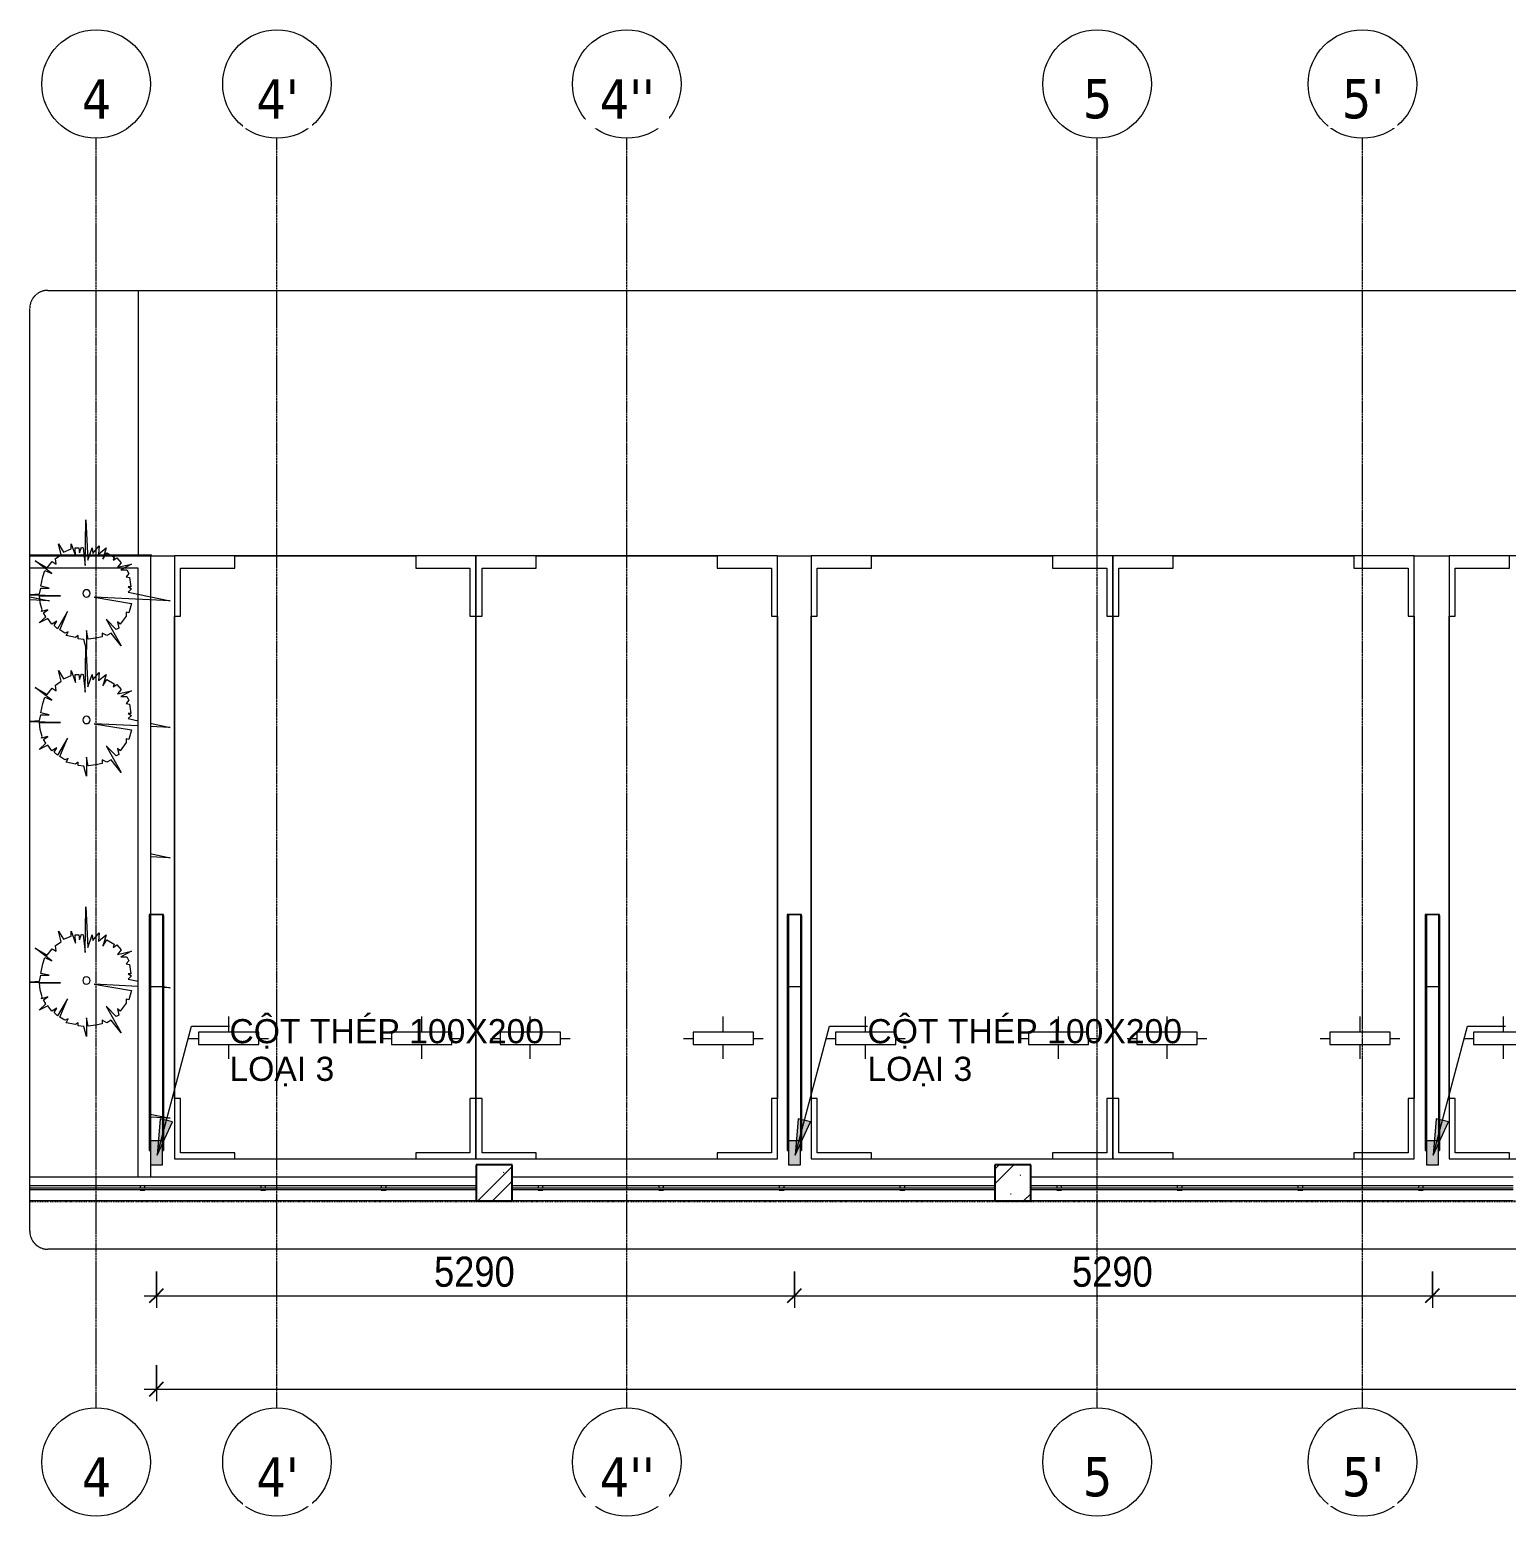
# Model space of a CAD drawing. Header units: millimetres. Extents: x 60855 to 206000, y 5274 to 78634.
# Drawn here: x 101692 to 113935, y 5274 to 17601 of the extents above; entities that cross this region are included whole.
import ezdxf

# ---------------------------------------------------------------- set-up
doc = ezdxf.new("R2010")
doc.units = ezdxf.units.MM
for name, pattern in [('Dash - Tight', [4.5, 3, -1.5]), ('Double dash', [41.999998, 12, -6, 6, -6, 6, -6]), ('Grid Line', [22.225, 12.7, -3.175, 3.175, -3.175]), ('Hidden', [7.14375, 4.7625, -2.38125])]:
    doc.linetypes.add(name, pattern=pattern)
for name, color, linetype, lineweight in [('A-ANNO-DIMS', 211, 'Continuous', 9), ('A-ANNO-DIMS-100', 211, 'Continuous', 9), ('A-DETL-GENF-1', 7, 'Continuous', 9), ('A-DETL-GENF-2', 92, 'Dash - Tight', 9), ('A-DETL-GENF-3', 92, 'Hidden', 18), ('A-DETL-THIN', 151, 'Continuous', 9), ('A-FLOR', 192, 'Continuous', 9), ('A-FLOR-HRAL', 11, 'Continuous', 9), ('A-FLOR-HRAL-1', 11, 'Continuous', 18), ('A-WALL', 113, 'Continuous', 9), ('C-PRKG', 70, 'Continuous', 9), ('C-PROP-LINE', 91, 'Double dash', 25), ('G-ANNO-TEXT-1', 7, 'Continuous', 9), ('G-IMPT', 8, 'Continuous', 9), ('L-PLNT-1', 253, 'Continuous', 9), ('S-COLS', 52, 'Continuous', 9), ('S-COLS-1', 52, 'Continuous', 25), ('S-GRID-1', 1, 'Grid Line', 9), ('S-GRID-IDEN', 1, 'Continuous', 9)]:
    doc.layers.add(name, color=color, linetype=linetype, lineweight=lineweight)
doc.styles.add('Arial_1', font='arial.ttf', dxfattribs={"height": 200})
doc.styles.add('Tahoma_B_1', font='tahomabd.ttf', dxfattribs={"height": 325})
doc.styles.add('UTM Avo_1', font='', dxfattribs={"width": 0.9, "height": 250})
doc.styles.get('UTM Avo_1').set_extended_font_data('UTM Avo')
doc.dimstyles.new('1_Dim_chi_tiet_2_5_1', dxfattribs={"dimscale": 304.8, "dimtxt": 249.825237, "dimasz": 0.393701, "dimexe": 0.328084, "dimexo": 0.0625, "dimgap": 0.032808, "dimtad": 1, "dimdec": 0, "dimrnd": 5, "dimzin": 0, "dimdsep": 46, "dimtxsty": 'UTM Avo_1', "dimblk1": 'OBLIQUE', "dimblk2": 'OBLIQUE', "dimsah": 1, "dimcen": 0.09, "dimdle": 0.328084, "dimazin": 0, "dimtfac": 1, "dimtdec": 4, "dimtix": 1, "dimtmove": 0, "dimatfit": 3, "dimfxl": 0.656168, "dimfxlon": 1, "dimtvp": 1, "dimtolj": 1, "dimtzin": 0, "dimarcsym": 2})
pattern_1 = [(50, (57789.3, 0), (728.7365, -63.756), [76.2, -838.2]), (355, (57789.3, 0), (-140.972, 764.228), [60.96, -670.56]), (100.451, (57850, -5.3), (587.77, 700.467), [64.76, -712.36]), (46.184, (57789.3, 203.2), (1084.316, -168.171), [114.3, -1257.3]), (96.636, (57879.6, 189.2), (949.61, 989.71), [97.14, -1068.54]), (351.184, (57789.3, 203.2), (949.62, 989.7), [91.44, -1005.84]), (21, (57890.9, 152.4), (606.458, -409.0606), [76.2, -838.2]), (326, (57890.9, 152.4), (247.208, 736.753), [60.96, -670.56]), (71.451, (57941.4, 118.3), (853.668, 327.685), [64.76, -712.36]), (37.5, (57789.3, 0), (12.3547, 338.2201), [6.706, -655.726, 6.706, -674.014, -673.1]), (37.5, (57789.3, 0), (12.3547, 338.2201), [-1343.152, 6.706, -666.394]), (7.5, (57789.3, 0), (267.2789, 400.7221), [6.706, -381.406, 6.706, -640.486, -256.54]), (7.5, (57789.3, 0), (267.2789, 400.7221), [-1035.304, 6.706, -249.834]), (327.5, (57562.72, 0), (542.3633, -22.9153), [6.706, -247.294, 6.706, -785.774, -1051.56]), (327.5, (57562.72, 0), (542.3633, -22.9153), [-1046.48, 6.706, -1044.854]), (317.5, (57461.1, 0), (592.517, 101.707), [6.706, -323.494, 6.706, -519.582, -746.76]), (317.5, (57461.1, 0), (592.517, 101.707), [-856.488, 6.706, -740.054]), (45, (57789.3, 0), (-251.4472, 251.4472), []), (45, (57789.3, 381), (-251.4472, 251.4472), [])]

# ---------------------------------------------------------------- blocks, each defined once
blk = doc.blocks.new('NBS_CLDPhysicalSecuritySystems_MtlMeshPnlFncngSym_CLDModsecSecurusS3_InfillPanel - NBS_CLDPhysicalSecuritySystems_MtlMeshPnlFncngSym_CLDModsecSecurusS2_InfillPanel-2369396-TKCS_NHÀ XE 2 - MẶT BẰNG COTE _1_000')
at = {"layer": 'A-FLOR-HRAL'}
for p, q in [((1218, 27), (299, 27)), ((2218, 27), (1250, 27)), ((3218, 27), (2250, 27)), ((4000, 27), (3250, 27))]:
    blk.add_line(p, q, dxfattribs=at)
at = {"layer": 'A-FLOR-HRAL-1'}
for p, q in [((4000, 6), (299, 6)), ((1214, 23), (1214, 6)), ((1250, 27), (1218, 27)), ((1254, 6), (1254, 23)), ((2214, 23), (2214, 6)), ((2250, 27), (2218, 27)), ((2254, 6), (2254, 23)), ((3214, 23), (3214, 6)), ((3250, 27), (3218, 27)), ((3254, 6), (3254, 23)), ((299, -6), (4000, -6)), ((1214, -6), (1214, -11)), ((1214, -11), (1254, -11)), ((1254, -11), (1254, -6)), ((2214, -6), (2214, -11)), ((2214, -11), (2254, -11)), ((2254, -11), (2254, -6)), ((3214, -6), (3214, -11)), ((3214, -11), (3254, -11)), ((3254, -11), (3254, -6))]:
    blk.add_line(p, q, dxfattribs=at)
for centre, start, end in [((1218, 23), 90, 180), ((1250, 23), 360, 90), ((2218, 23), 90, 180), ((2250, 23), 360, 90), ((3218, 23), 90, 180), ((3250, 23), 360, 90)]:
    blk.add_arc(centre, 4, start, end, dxfattribs=at)
blk = doc.blocks.new('NBS_CLDPhysicalSecuritySystems_MtlMeshPnlFncngSym_CLDModsecSecurusS3_InfillPanel - NBS_CLDPhysicalSecuritySystems_MtlMeshPnlFncngSym_CLDModsecSecurusS2_InfillPanel-V39-TKCS_NHÀ XE 2 - MẶT BẰNG COTE _1_000')
at = {"layer": 'A-FLOR-HRAL'}
for p, q in [((218, 27), (0, 27)), ((1218, 27), (250, 27)), ((2218, 27), (1250, 27)), ((3218, 27), (2250, 27)), ((4000, 27), (3250, 27))]:
    blk.add_line(p, q, dxfattribs=at)
at = {"layer": 'A-FLOR-HRAL-1'}
for p, q in [((4000, 6), (0, 6)), ((214, 23), (214, 6)), ((250, 27), (218, 27)), ((254, 6), (254, 23)), ((1214, 23), (1214, 6)), ((1250, 27), (1218, 27)), ((1254, 6), (1254, 23)), ((2214, 23), (2214, 6)), ((2250, 27), (2218, 27)), ((2254, 6), (2254, 23)), ((3214, 23), (3214, 6)), ((3250, 27), (3218, 27)), ((3254, 6), (3254, 23)), ((0, -6), (4000, -6)), ((214, -6), (214, -11)), ((214, -11), (254, -11)), ((254, -11), (254, -6)), ((1214, -6), (1214, -11)), ((1214, -11), (1254, -11)), ((1254, -11), (1254, -6)), ((2214, -6), (2214, -11)), ((2214, -11), (2254, -11)), ((2254, -11), (2254, -6)), ((3214, -6), (3214, -11)), ((3214, -11), (3254, -11)), ((3254, -11), (3254, -6))]:
    blk.add_line(p, q, dxfattribs=at)
for centre, start, end in [((218, 23), 90, 180), ((250, 23), 360, 90), ((1218, 23), 90, 180), ((1250, 23), 360, 90), ((2218, 23), 90, 180), ((2250, 23), 360, 90), ((3218, 23), 90, 180), ((3250, 23), 360, 90)]:
    blk.add_arc(centre, 4, start, end, dxfattribs=at)
blk = doc.blocks.new('CAY MAI VAN PHUC - CAY DUC SOC_dwg-2256080-TKCS_NHÀ XE 2 - MẶT BẰNG COTE _1_000')
at = {"layer": 'G-IMPT', "flags": 128}
blk.add_lwpolyline([(-671, -35), (-878, -79), (-671, -68)], dxfattribs=at)
blk = doc.blocks.new('CAY MAI VAN PHUC - CAY BONG TRANG-2256527-TKCS_NHÀ XE 2 - MẶT BẰNG COTE _1_000')
at = {"extrusion": (0, 0, -1), "xscale": 0.7894736842105263, "yscale": 0.7894736842105263, "zscale": -0.7894736842105263, "rotation": 180}
blk.add_blockref('CAY MAI VAN PHUC - CAY DUC SOC_dwg-2256080-TKCS_NHÀ XE 2 - MẶT BẰNG COTE _1_000', (0, 0), dxfattribs=at)
blk = doc.blocks.new('CAY MAI VAN PHUC - CAY DUC SOC_dwg-V42-TKCS_NHÀ XE 2 - MẶT BẰNG COTE _1_000')
at = {"layer": 'G-IMPT', "flags": 128}
for points in [[(33, 479), (13, 293), (6, 772), (-14, 347), (-60, 479), (-67, 420), (-133, 499), (-127, 413), (-207, 479), (-173, 360), (-213, 426), (-293, 380), (-280, 347), (-320, 373), (-366, 320), (-326, 274), (-473, 307), (-360, 247), (-426, 247), (-446, 207), (-419, 174), (-453, 167), (-466, 68), (-439, 68), (-473, 48), (-439, 14), (-878, -79), (-80, -39), (-473, -105), (-446, -205), (-419, -198), (-419, -238), (-353, -324), (-326, -298), (-340, -364), (-313, -378), (-207, -271), (-366, -550), (-260, -418), (-213, -444), (-167, -418), (-167, -457), (-100, -471), (-20, -481), (0, -391), (0, -590), (26, -484), (86, -477), (86, -444), (113, -464), (212, -444), (192, -404), (226, -418), (279, -384), (199, -192), (305, -371), (339, -338), (312, -291), (365, -324), (405, -265), (498, -311), (425, -245), (452, -205), (405, -172), (472, -192), (465, -172), (485, -99), (492, -25), (272, -25), (595, -20)], [(595, -13), (492, -6), (478, 54), (392, 54), (478, 74), (458, 174), (438, 240), (365, 207), (538, 340), (412, 267), (359, 333), (319, 307), (325, 367), (266, 406), (292, 519), (239, 433), (159, 466), (159, 519), (113, 393), (119, 479), (79, 479), (73, 426), (53, 486), (33, 479)]]:
    blk.add_lwpolyline(points, dxfattribs=at)
at = {"layer": 'G-IMPT'}
blk.add_circle((0, 0), 38.6, dxfattribs=at)
blk = doc.blocks.new('CAY MAI VAN PHUC - CAY BONG TRANG-V43-TKCS_NHÀ XE 2 - MẶT BẰNG COTE _1_000')
at = {"extrusion": (0, 0, -1), "xscale": 0.7894736842105263, "yscale": 0.7894736842105263, "zscale": -0.7894736842105263, "rotation": 180}
blk.add_blockref('CAY MAI VAN PHUC - CAY DUC SOC_dwg-V42-TKCS_NHÀ XE 2 - MẶT BẰNG COTE _1_000', (0, 0), dxfattribs=at)
blk = doc.blocks.new('CAY MAI VAN PHUC - CAY DUC SOC_dwg-V44-TKCS_NHÀ XE 2 - MẶT BẰNG COTE _1_000')
at = {"layer": 'G-IMPT', "flags": 128}
for points in [[(33, 479), (13, 293), (6, 772), (-14, 347), (-60, 479), (-67, 420), (-133, 499), (-127, 413), (-207, 479), (-173, 360), (-213, 426), (-293, 380), (-280, 347), (-320, 373), (-366, 320), (-326, 274), (-473, 307), (-360, 247), (-426, 247), (-446, 207), (-419, 174), (-453, 167), (-466, 68), (-439, 68), (-473, 48), (-439, 14), (-545, -8)], [(595, -13), (492, -6), (478, 54), (392, 54), (478, 74), (458, 174), (438, 240), (365, 207), (538, 340), (412, 267), (359, 333), (319, 307), (325, 367), (266, 406), (292, 519), (239, 433), (159, 466), (159, 519), (113, 393), (119, 479), (79, 479), (73, 426), (53, 486), (33, 479)], [(-671, -35), (-878, -79), (-671, -68)], [(-545, -62), (-80, -39), (-473, -105), (-446, -205), (-419, -198), (-419, -238), (-353, -324), (-326, -298), (-340, -364), (-313, -378), (-207, -271), (-366, -550), (-260, -418), (-213, -444), (-167, -418), (-167, -457), (-100, -471), (-20, -481), (0, -391), (0, -590), (26, -484), (86, -477), (86, -444), (113, -464), (212, -444), (192, -404), (226, -418), (279, -384), (199, -192), (305, -371), (339, -338), (312, -291), (365, -324), (405, -265), (498, -311), (425, -245), (452, -205), (405, -172), (472, -192), (465, -172), (485, -99), (492, -25), (272, -25), (595, -20)]]:
    blk.add_lwpolyline(points, dxfattribs=at)
at = {"layer": 'G-IMPT'}
blk.add_circle((0, 0), 38.6, dxfattribs=at)
blk = doc.blocks.new('CAY MAI VAN PHUC - CAY BONG TRANG-V45-TKCS_NHÀ XE 2 - MẶT BẰNG COTE _1_000')
at = {"extrusion": (0, 0, -1), "xscale": 0.7894736842105263, "yscale": 0.7894736842105263, "zscale": -0.7894736842105263, "rotation": 180}
blk.add_blockref('CAY MAI VAN PHUC - CAY DUC SOC_dwg-V44-TKCS_NHÀ XE 2 - MẶT BẰNG COTE _1_000', (0, 0), dxfattribs=at)
blk = doc.blocks.new('CAY MAI VAN PHUC - CAY DUC SOC_dwg-V46-TKCS_NHÀ XE 2 - MẶT BẰNG COTE _1_000')
at = {"layer": 'G-IMPT', "flags": 128}
for points in [[(33, 479), (13, 293), (6, 772), (-14, 347), (-60, 479), (-67, 420), (-133, 499), (-127, 413), (-207, 479), (-173, 360), (-213, 426), (-293, 380), (-280, 347), (-320, 373), (-366, 320), (-326, 274), (-473, 307), (-360, 247), (-426, 247), (-446, 207), (-419, 174), (-453, 167), (-466, 68), (-439, 68), (-473, 48), (-439, 14), (-545, -8)], [(595, -13), (492, -6), (478, 54), (392, 54), (478, 74), (458, 174), (438, 240), (365, 207), (538, 340), (412, 267), (359, 333), (319, 307), (325, 367), (266, 406), (292, 519), (239, 433), (159, 466), (159, 519), (113, 393), (119, 479), (79, 479), (73, 426), (53, 486), (33, 479)], [(-811, -64), (-878, -79), (-811, -75)], [(-545, -62), (-80, -39), (-473, -105), (-446, -205), (-419, -198), (-419, -238), (-353, -324), (-326, -298), (-340, -364), (-313, -378), (-207, -271), (-366, -550), (-260, -418), (-213, -444), (-167, -418), (-167, -457), (-100, -471), (-20, -481), (0, -391), (0, -590), (26, -484), (86, -477), (86, -444), (113, -464), (212, -444), (192, -404), (226, -418), (279, -384), (199, -192), (305, -371), (339, -338), (312, -291), (365, -324), (405, -265), (498, -311), (425, -245), (452, -205), (405, -172), (472, -192), (465, -172), (485, -99), (492, -25), (272, -25), (595, -20)]]:
    blk.add_lwpolyline(points, dxfattribs=at)
at = {"layer": 'G-IMPT'}
blk.add_circle((0, 0), 38.6, dxfattribs=at)
blk = doc.blocks.new('CAY MAI VAN PHUC - CAY BONG TRANG-V47-TKCS_NHÀ XE 2 - MẶT BẰNG COTE _1_000')
at = {"extrusion": (0, 0, -1), "xscale": 0.7894736842105263, "yscale": 0.7894736842105263, "zscale": -0.7894736842105263, "rotation": 180}
blk.add_blockref('CAY MAI VAN PHUC - CAY DUC SOC_dwg-V46-TKCS_NHÀ XE 2 - MẶT BẰNG COTE _1_000', (0, 0), dxfattribs=at)
blk = doc.blocks.new('TRỤ ĐỂ XE ĐẦU HỒI - TRỤ ĐỂ XE ĐẦU HỒI-2550560-TKCS_NHÀ XE 2 - MẶT BẰNG COTE _1_000')
at = {"layer": 'S-COLS'}
for p, q in [((-60, -1350), (-60, -20)), ((-50, -20), (-60, -20)), ((-50, -1350), (-50, -100)), ((60, -20), (50, -20)), ((50, -1350), (50, -100)), ((60, -1350), (60, -20)), ((-60, -1966), (-60, -1350)), ((-50, -1350), (-60, -1350)), ((-50, -1966), (-50, -1350)), ((50, -1966), (50, -1350)), ((60, -1350), (50, -1350)), ((60, -1966), (60, -1350)), ((-50, -1375), (50, -1375)), ((-50, -1966), (-60, -1966)), ((-60, -1966), (-60, -1975)), ((-50, -1974), (-50, -1966)), ((60, -1966), (50, -1966)), ((50, -1974), (50, -1966)), ((60, -1975), (60, -1966)), ((-60, -1975), (60, -1975)), ((-50, -1974), (50, -1974))]:
    blk.add_line(p, q, dxfattribs=at)
blk = doc.blocks.new('xe oto1 - xe oto-612721-TKCS_NHÀ XE 2 - MẶT BẰNG COTE _1_000')
at = {"layer": 'C-PRKG'}
for p, q in [((-2000, 5000), (-2500, 5000)), ((-2500, 5000), (-2500, 4500)), ((-2500, 5000), (-2500, 0)), ((0, 5000), (-2500, 5000)), ((-2450, 4500), (-2450, 4950)), ((-2450, 4950), (-2000, 4950)), ((-2000, 4950), (-2000, 5000)), ((0, 5000), (-500, 5000)), ((-500, 5000), (-500, 4950)), ((-500, 4950), (-50, 4950)), ((-50, 4950), (-50, 4500)), ((0, 4500), (0, 5000)), ((0, 0), (0, 5000)), ((-2500, 4500), (-2450, 4500)), ((-2500, 500), (-2500, 4500)), ((-2500, 4500), (-2500, 500)), ((-50, 4500), (0, 4500)), ((0, 500), (0, 4500)), ((0, 4500), (0, 500)), ((-2050, 4170), (-2050, 4050)), ((-2050, 4170), (-2050, 4050)), ((-450, 4170), (-450, 4050)), ((-450, 4170), (-450, 4050)), ((-2300, 4000), (-2380, 4000)), ((-2300, 4000), (-2380, 4000)), ((-1800, 4050), (-2300, 4050)), ((-2300, 4050), (-2300, 3950)), ((-2300, 3950), (-1800, 3950)), ((-2050, 3950), (-2050, 3820)), ((-2050, 3950), (-2050, 3820)), ((-1800, 3950), (-1800, 4050)), ((-1720, 4000), (-1800, 4000)), ((-1720, 4000), (-1800, 4000)), ((-700, 4000), (-780, 4000)), ((-700, 4000), (-780, 4000)), ((-200, 4050), (-700, 4050)), ((-700, 4050), (-700, 3950)), ((-700, 3950), (-200, 3950)), ((-450, 3950), (-450, 3820)), ((-450, 3950), (-450, 3820)), ((-200, 3950), (-200, 4050)), ((-120, 4000), (-200, 4000)), ((-120, 4000), (-200, 4000)), ((-2450, 500), (-2500, 500)), ((-2500, 500), (-2500, 0)), ((-2450, 100), (-2450, 500)), ((0, 500), (-50, 500)), ((-50, 500), (-50, 100)), ((0, 0), (0, 500)), ((-2500, 0), (-2000, 0)), ((-2500, 0), (0, 0)), ((-2000, 100), (-2450, 100)), ((-2000, 0), (-2000, 100)), ((-500, 100), (-500, 0)), ((-50, 100), (-500, 100)), ((-500, 0), (0, 0))]:
    blk.add_line(p, q, dxfattribs=at)
blk = doc.blocks.new('Family - ___-1476882-TKCS_NHÀ XE 2 - MẶT BẰNG COTE _1_000')
at = {"layer": 'C-PROP-LINE'}
blk.add_line((43903, 7888), (72283, 7888), dxfattribs=at)
blk = doc.blocks.new('BORDER VIEW - BORDER VIEW-2362412-TKCS_NHÀ XE 2 - MẶT BẰNG COTE _1_000')
at = {"layer": 'A-DETL-GENF-3'}
for p, q in [((150, 7951), (28230, 7951)), ((0, 150), (0, 7801)), ((28380, 7801), (28380, 150)), ((28230, 0), (150, 0))]:
    blk.add_line(p, q, dxfattribs=at)
for centre, start, end in [((150, 7801), 90, 180), ((28230, 7801), 0, 90), ((150, 150), 180, 270), ((28230, 150), 270, 360)]:
    blk.add_arc(centre, 150, start, end, dxfattribs=at)
blk = doc.blocks.new('Grid - M_Grid Head - Circle-353313-TKCS_NHÀ XE 2 - MẶT BẰNG COTE _1_000')
at = {"layer": 'S-GRID-IDEN'}
blk.add_circle((0, 0), 4.5, dxfattribs=at)
blk = doc.blocks.new('DIMBLOCK34-TKCS_NHÀ XE 2 - MẶT BẰNG COTE _1_000')
at = {"layer": 'A-ANNO-DIMS-100'}
for p, q in [((102742, 7303), (102742, 7003)), ((102742, 7103), (102742, 7303)), ((108032, 7303), (108032, 7003)), ((108032, 7103), (108032, 7303)), ((102642, 7103), (108032, 7103))]:
    blk.add_line(p, q, dxfattribs=at)
at = {"layer": 'A-ANNO-DIMS-100', "lineweight": 25}
for p, q in [((102742, 7103), (102802, 7163)), ((108032, 7103), (108092, 7163)), ((102742, 7103), (102682, 7043)), ((108032, 7103), (107972, 7043))]:
    blk.add_line(p, q, dxfattribs=at)
at = {"layer": 'A-ANNO-DIMS-100', "color": 0, "insert": (105044, 7427), "char_height": 250, "width": 821.65, "attachment_point": 1, "line_spacing_factor": 1.110334, "style": 'UTM Avo_1'}
blk.add_mtext('5290', dxfattribs=at)
blk = doc.blocks.new('_Oblique')
at = {"color": 0, "linetype": 'ByBlock', "lineweight": -2}
blk.add_line((-0.5, -0.5), (0.5, 0.5), dxfattribs=at)
blk = doc.blocks.new('DIMBLOCK35-TKCS_NHÀ XE 2 - MẶT BẰNG COTE _1_000')
at = {"layer": 'A-ANNO-DIMS-100'}
for p, q in [((108032, 7303), (108032, 7003)), ((108032, 7103), (108032, 7303)), ((113322, 7303), (113322, 7003)), ((113322, 7103), (113322, 7303)), ((108032, 7103), (113322, 7103))]:
    blk.add_line(p, q, dxfattribs=at)
at = {"layer": 'A-ANNO-DIMS-100', "lineweight": 25}
for p, q in [((108032, 7103), (108092, 7163)), ((113322, 7103), (113382, 7163)), ((108032, 7103), (107972, 7043)), ((113322, 7103), (113262, 7043))]:
    blk.add_line(p, q, dxfattribs=at)
at = {"layer": 'A-ANNO-DIMS-100', "color": 0, "insert": (110334, 7427), "char_height": 250, "width": 821.65, "attachment_point": 1, "line_spacing_factor": 1.110334, "style": 'UTM Avo_1'}
blk.add_mtext('5290', dxfattribs=at)
blk = doc.blocks.new('DIMBLOCK36-TKCS_NHÀ XE 2 - MẶT BẰNG COTE _1_000')
at = {"layer": 'A-ANNO-DIMS-100'}
for p, q in [((113322, 7303), (113322, 7003)), ((113322, 7103), (113322, 7303)), ((118612, 7303), (118612, 7003)), ((118612, 7103), (118612, 7303)), ((113322, 7103), (118612, 7103))]:
    blk.add_line(p, q, dxfattribs=at)
at = {"layer": 'A-ANNO-DIMS-100', "lineweight": 25}
for p, q in [((113322, 7103), (113382, 7163)), ((118612, 7103), (118672, 7163)), ((113322, 7103), (113262, 7043)), ((118612, 7103), (118552, 7043))]:
    blk.add_line(p, q, dxfattribs=at)
at = {"layer": 'A-ANNO-DIMS-100', "color": 0, "insert": (115624, 7427), "char_height": 250, "width": 821.65, "attachment_point": 1, "line_spacing_factor": 1.110334, "style": 'UTM Avo_1'}
blk.add_mtext('5290', dxfattribs=at)
blk = doc.blocks.new('DIMBLOCK39-TKCS_NHÀ XE 2 - MẶT BẰNG COTE _1_000')
at = {"layer": 'A-ANNO-DIMS-100'}
for p, q in [((102742, 6528), (102742, 6228)), ((102742, 6328), (102742, 6528)), ((129192, 6528), (129192, 6228)), ((129192, 6328), (129192, 6528)), ((102642, 6328), (129292, 6328))]:
    blk.add_line(p, q, dxfattribs=at)
at = {"layer": 'A-ANNO-DIMS-100', "lineweight": 25}
for p, q in [((102742, 6328), (102682, 6268)), ((102742, 6328), (102802, 6388)), ((129192, 6328), (129132, 6268)), ((129192, 6328), (129252, 6388))]:
    blk.add_line(p, q, dxfattribs=at)
at = {"layer": 'A-ANNO-DIMS-100', "color": 0, "insert": (115539, 6653), "char_height": 250, "width": 1027.06, "attachment_point": 1, "line_spacing_factor": 1.110334, "style": 'UTM Avo_1'}
blk.add_mtext('26450', dxfattribs=at)

msp = doc.modelspace()

# ---------------------------------------------------------------- hatches: boundary and pattern name
at = {"layer": 'A-DETL-GENF-1'}
h = msp.add_hatch(color=256, dxfattribs=at)
h.paths.add_polyline_path([(129241.9, 8188.2), (129241.9, 8388.2), (129141.9, 8388.2), (129141.9, 8188.2)])
h.paths.add_polyline_path([(123951.9, 8188.2), (123951.9, 8388.2), (123851.9, 8388.2), (123851.9, 8188.2)])
h.paths.add_polyline_path([(118661.9, 8188.2), (118661.9, 8388.2), (118561.9, 8388.2), (118561.9, 8188.2)])
h.paths.add_polyline_path([(113271.9, 8188.2), (113371.9, 8188.2), (113371.9, 8388.2), (113271.9, 8388.2)])
h.paths.add_polyline_path([(108081.9, 8188.2), (108081.9, 8388.2), (107981.9, 8388.2), (107981.9, 8188.2)])
h.paths.add_polyline_path([(102691.9, 8188.2), (102791.9, 8188.2), (102791.9, 8388.2), (102691.9, 8388.2)])
at = {"layer": 'G-ANNO-TEXT-1'}
for points in [[(102749, 8267.1), (102876.9, 8543.5), (102774.7, 8570.6)], [(108039, 8267.1), (108166.9, 8543.5), (108064.7, 8570.6)], [(113329, 8267.1), (113456.9, 8543.5), (113354.7, 8570.6)]]:
    msp.add_hatch(color=256, dxfattribs=at).paths.add_polyline_path(points)
at = {"layer": 'S-COLS'}
h = msp.add_hatch(dxfattribs=at)
h.set_pattern_fill('FP_8', color=256, style=0, pattern_type=2)
h.set_pattern_definition(pattern_1)
h.paths.add_polyline_path([(105692.8, 7888.2), (105692.8, 8188.2), (105392.8, 8188.2), (105392.8, 7888.2)])
h = msp.add_hatch(dxfattribs=at)
h.set_pattern_fill('FP_8', color=256, style=0, pattern_type=2)
h.set_pattern_definition(pattern_1)
h.paths.add_polyline_path([(109692.8, 7888.2), (109992.8, 7888.2), (109992.8, 8188.2), (109692.8, 8188.2), (109692.8, 8057.1)])

# ---------------------------------------------------------------- linework, layer by layer
at = {"layer": 'A-DETL-THIN'}
for p, q in [((102791.9, 8388.2), (102691.9, 8388.2)), ((102691.9, 8388.2), (102691.9, 8188.2)), ((102791.9, 8188.2), (102791.9, 8388.2)), ((108081.9, 8388.2), (107981.9, 8388.2)), ((107981.9, 8388.2), (107981.9, 8188.2)), ((108081.9, 8188.2), (108081.9, 8388.2)), ((113371.9, 8388.2), (113271.9, 8388.2)), ((113271.9, 8388.2), (113271.9, 8188.2)), ((113371.9, 8188.2), (113371.9, 8388.2)), ((102691.9, 8188.2), (102791.9, 8188.2)), ((107981.9, 8188.2), (108081.9, 8188.2)), ((113271.9, 8188.2), (113371.9, 8188.2))]:
    msp.add_line(p, q, dxfattribs=at)
at = {"layer": 'A-FLOR'}
for p, q in [((102591.9, 15438.7), (102591.9, 13246.9)), ((102701.9, 13236.9), (102891.9, 13236.9)), ((103391.9, 13236.9), (104891.9, 13236.9)), ((105891.9, 13236.9), (107391.9, 13236.9)), ((107891.9, 13236.9), (108171.9, 13236.9)), ((108671.9, 13236.9), (110171.9, 13236.9)), ((111171.9, 13236.9), (112671.9, 13236.9)), ((113171.9, 13236.9), (113461.9, 13236.9))]:
    msp.add_line(p, q, dxfattribs=at)
at = {"layer": 'A-WALL'}
for p, q in [((101691.9, 13246.9), (102701.9, 13246.9)), ((101691.9, 13236.9), (102691.9, 13236.9)), ((102691.9, 13236.9), (102691.9, 10263.6)), ((102701.9, 13236.9), (102701.9, 13246.9)), ((102591.9, 13136.9), (101691.9, 13136.9)), ((102591.9, 8088.2), (102591.9, 13136.9)), ((102691.9, 8188.2), (102691.9, 8088.2)), ((101691.9, 8088.2), (105392.8, 8088.2)), ((105692.8, 8088.2), (109692.8, 8088.2)), ((109992.8, 8088.2), (113992.8, 8088.2)), ((105392.8, 7888.2), (101691.9, 7888.2)), ((109692.8, 7888.2), (105692.8, 7888.2)), ((113992.8, 7888.2), (109992.8, 7888.2))]:
    msp.add_line(p, q, dxfattribs=at)
at = {"layer": 'G-ANNO-TEXT-1'}
for p, q in [((102749, 8267.1), (103032.4, 9337.1)), ((103032.4, 9337.1), (103347.6, 9337.1)), ((108039, 8267.1), (108322.4, 9337.1)), ((108322.4, 9337.1), (108637.6, 9337.1)), ((113329, 8267.1), (113612.4, 9337.1)), ((113612.4, 9337.1), (113927.6, 9337.1)), ((102774.7, 8570.6), (102749, 8267.1)), ((102749, 8267.1), (102876.9, 8543.5)), ((102876.9, 8543.5), (102774.7, 8570.6)), ((108064.7, 8570.6), (108039, 8267.1)), ((108039, 8267.1), (108166.9, 8543.5)), ((108166.9, 8543.5), (108064.7, 8570.6)), ((113354.7, 8570.6), (113329, 8267.1)), ((113329, 8267.1), (113456.9, 8543.5)), ((113456.9, 8543.5), (113354.7, 8570.6))]:
    msp.add_line(p, q, dxfattribs=at)
at = {"layer": 'S-COLS-1'}
for p, q in [((105692.8, 8188.2), (105392.8, 8188.2)), ((105392.8, 8188.2), (105392.8, 7888.2)), ((105692.8, 7888.2), (105692.8, 8188.2)), ((109992.8, 8188.2), (109692.8, 8188.2)), ((109692.8, 8188.2), (109692.8, 7888.2)), ((109992.8, 7888.2), (109992.8, 8188.2)), ((105392.8, 7888.2), (105692.8, 7888.2)), ((109692.8, 7888.2), (109992.8, 7888.2))]:
    msp.add_line(p, q, dxfattribs=at)
at = {"layer": 'S-GRID-1'}
for p, q in [((102241.9, 14200.5), (102241.9, 16700.5)), ((103741.9, 14200.5), (103741.9, 16700.5)), ((106641.9, 14200.5), (106641.9, 16700.5)), ((110541.9, 14200.5), (110541.9, 16700.5)), ((112741.9, 14200.5), (112741.9, 16700.5)), ((102241.9, 8673.8), (102241.9, 14200.5)), ((103741.9, 8673.8), (103741.9, 14200.5)), ((106641.9, 8673.8), (106641.9, 14200.5)), ((110541.9, 8673.8), (110541.9, 14200.5)), ((112741.9, 8673.8), (112741.9, 14200.5)), ((102241.9, 6173.8), (102241.9, 8673.8)), ((103741.9, 6173.8), (103741.9, 8673.8)), ((106641.9, 6173.8), (106641.9, 8673.8)), ((110541.9, 6173.8), (110541.9, 8673.8)), ((112741.9, 6173.8), (112741.9, 8673.8))]:
    msp.add_line(p, q, dxfattribs=at)

# ---------------------------------------------------------------- block references
at = {"layer": 'A-DETL-GENF-2'}
msp.add_blockref('BORDER VIEW - BORDER VIEW-2362412-TKCS_NHÀ XE 2 - MẶT BẰNG COTE _1_000', (101691.9, 7488.2), dxfattribs=at)
at = {"layer": 'A-FLOR-HRAL'}
for name, p in [('NBS_CLDPhysicalSecuritySystems_MtlMeshPnlFncngSym_CLDModsecSecurusS3_InfillPanel - NBS_CLDPhysicalSecuritySystems_MtlMeshPnlFncngSym_CLDModsecSecurusS2_InfillPanel-2369396-TKCS_NHÀ XE 2 - MẶT BẰNG COTE _1_000', (101392.8, 7988.2)), ('NBS_CLDPhysicalSecuritySystems_MtlMeshPnlFncngSym_CLDModsecSecurusS3_InfillPanel - NBS_CLDPhysicalSecuritySystems_MtlMeshPnlFncngSym_CLDModsecSecurusS2_InfillPanel-V39-TKCS_NHÀ XE 2 - MẶT BẰNG COTE _1_000', (105692.8, 7988.2)), ('NBS_CLDPhysicalSecuritySystems_MtlMeshPnlFncngSym_CLDModsecSecurusS3_InfillPanel - NBS_CLDPhysicalSecuritySystems_MtlMeshPnlFncngSym_CLDModsecSecurusS2_InfillPanel-V39-TKCS_NHÀ XE 2 - MẶT BẰNG COTE _1_000', (109992.8, 7988.2))]:
    msp.add_blockref(name, p, dxfattribs=at)
at = {"layer": 'C-PRKG', "rotation": 180}
for p in [(102891.9, 13236.9), (105391.9, 13236.9), (108171.9, 13236.9), (110671.9, 13236.9), (113461.9, 13236.9)]:
    msp.add_blockref('xe oto1 - xe oto-612721-TKCS_NHÀ XE 2 - MẶT BẰNG COTE _1_000', p, dxfattribs=at)
at = {"layer": 'C-PROP-LINE'}
msp.add_blockref('Family - ___-1476882-TKCS_NHÀ XE 2 - MẶT BẰNG COTE _1_000', (57789.3, 0), dxfattribs=at)
at = {"layer": 'L-PLNT-1', "rotation": 180}
for name, p in [('CAY MAI VAN PHUC - CAY BONG TRANG-V43-TKCS_NHÀ XE 2 - MẶT BẰNG COTE _1_000', (102161.9, 12926.9)), ('CAY MAI VAN PHUC - CAY BONG TRANG-2256527-TKCS_NHÀ XE 2 - MẶT BẰNG COTE _1_000', (101161.9, 12926.9)), ('CAY MAI VAN PHUC - CAY BONG TRANG-V45-TKCS_NHÀ XE 2 - MẶT BẰNG COTE _1_000', (102161.9, 11876.9)), ('CAY MAI VAN PHUC - CAY BONG TRANG-2256527-TKCS_NHÀ XE 2 - MẶT BẰNG COTE _1_000', (102161.9, 10796.9)), ('CAY MAI VAN PHUC - CAY BONG TRANG-V47-TKCS_NHÀ XE 2 - MẶT BẰNG COTE _1_000', (102161.9, 9716.9)), ('CAY MAI VAN PHUC - CAY BONG TRANG-2256527-TKCS_NHÀ XE 2 - MẶT BẰNG COTE _1_000', (102161.9, 8636.9))]:
    msp.add_blockref(name, p, dxfattribs=at)
at = {"layer": 'S-COLS', "rotation": 180}
for p in [(102741.9, 8288.2), (108031.9, 8288.2), (113321.9, 8288.2)]:
    msp.add_blockref('TRỤ ĐỂ XE ĐẦU HỒI - TRỤ ĐỂ XE ĐẦU HỒI-2550560-TKCS_NHÀ XE 2 - MẶT BẰNG COTE _1_000', p, dxfattribs=at)
at = {"layer": 'S-GRID-IDEN', "xscale": 99.99999999999993, "yscale": 99.99999999999993, "zscale": 99.99999999999993}
for p in [(102241.9, 17150.5), (103741.9, 17150.5), (106641.9, 17150.5), (110541.9, 17150.5), (112741.9, 17150.5), (102241.9, 5723.8), (103741.9, 5723.8), (106641.9, 5723.8), (110541.9, 5723.8), (112741.9, 5723.8)]:
    msp.add_blockref('Grid - M_Grid Head - Circle-353313-TKCS_NHÀ XE 2 - MẶT BẰNG COTE _1_000', p, dxfattribs=at)

# ---------------------------------------------------------------- texts
at = {"layer": 'G-ANNO-TEXT-1', "char_height": 200, "width": 2758, "attachment_point": 4, "line_spacing_factor": 0.936439, "style": 'Arial_1'}
for insert in [(103347.6, 9118.2), (108637.6, 9118.2)]:
    msp.add_mtext('\\pt1270,2540,3810,5080,6350,7620,8890,10160,11430,12700,13970,15240,16510,17780,19050,20320,21590,22860,24130,25400,26670,27940,29210,30480,31750,33020,34290,35560,36830,38100,39370,40640;CỘT THÉP 100X200\\PLOẠI 3', dxfattribs=dict(at, insert=insert))

# ---------------------------------------------------------------- dimensions: what is measured, and where the dimension line sits
at = {"layer": 'A-ANNO-DIMS'}
for base, p1, p2, override, picture, middle in [((108031.9, 7102.7), (102741.9, 7302.7), (108031.9, 7302.7), {"dimpost": '<>', "dimfxl": 5290}, 'DIMBLOCK34-TKCS_NHÀ XE 2 - MẶT BẰNG COTE _1_000', (105386.9, 7242)), ((113321.9, 7102.7), (108031.9, 7302.7), (113321.9, 7302.7), {"dimpost": '<>', "dimfxl": 5290}, 'DIMBLOCK35-TKCS_NHÀ XE 2 - MẶT BẰNG COTE _1_000', (110676.9, 7242)), ((118611.9, 7102.7), (113321.9, 7302.7), (118611.9, 7302.7), {"dimpost": '<>', "dimfxl": 5290}, 'DIMBLOCK36-TKCS_NHÀ XE 2 - MẶT BẰNG COTE _1_000', (115966.9, 7242)), ((129191.9, 6328.4), (102741.9, 6528.4), (129191.9, 6528.4), {"dimpost": '<>', "dimfxl": 26450}, 'DIMBLOCK39-TKCS_NHÀ XE 2 - MẶT BẰNG COTE _1_000', (115966.9, 6467.7))]:
    dim = msp.add_linear_dim(base=base, p1=p1, p2=p2, dimstyle='1_Dim_chi_tiet_2_5_1', override=override, dxfattribs=at)
    dim.commit()
    dim.dimension.update_dxf_attribs({"geometry": picture, "text_midpoint": middle})

# ---------------------------------------------------------------- next in the draw order: texts
at = {"layer": 'S-GRID-IDEN', "char_height": 325, "attachment_point": 5, "line_spacing_factor": 0.996129, "style": 'Tahoma_B_1', "bg_fill": 3, "box_fill_scale": 1.25, "bg_fill_color": 256, "bg_fill_true_color": 13158600, "bg_fill_transparency": 0}
for s, insert, width in [('\\pt1269.99925,2539.9985,3810.001,5080.00025,6349.9995,7619.99875,8890.00125,10160.0005,11429.99975,12699.999,13970.0015,15240.00075,16510,17779.99925,19049.9985,20320.001,21590.00025,22859.9995,24129.99875,25400.00125,26670.0005,27939.99975,29209.999,30480.0015,31750.00075,33020,34289.99925,35559.9985,36830.001,38100.00025,39369.9995,40639.99875;4', (102246.5, 17025.7), 291), ("\\pt1269.99925,2539.9985,3810.001,5080.00025,6349.9995,7619.99875,8890.00125,10160.0005,11429.99975,12699.999,13970.0015,15240.00075,16510,17779.99925,19049.9985,20320.001,21590.00025,22859.9995,24129.99875,25400.00125,26670.0005,27939.99975,29209.999,30480.0015,31750.00075,33020,34289.99925,35559.9985,36830.001,38100.00025,39369.9995,40639.99875;4'", (103746.5, 17025.7), 410), ("\\pt1269.99925,2539.9985,3810.001,5080.00025,6349.9995,7619.99875,8890.00125,10160.0005,11429.99975,12699.999,13970.0015,15240.00075,16510,17779.99925,19049.9985,20320.001,21590.00025,22859.9995,24129.99875,25400.00125,26670.0005,27939.99975,29209.999,30480.0015,31750.00075,33020,34289.99925,35559.9985,36830.001,38100.00025,39369.9995,40639.99875;4''", (106646.5, 17025.7), 529), ('\\pt1269.99925,2539.9985,3810.001,5080.00025,6349.9995,7619.99875,8890.00125,10160.0005,11429.99975,12699.999,13970.0015,15240.00075,16510,17779.99925,19049.9985,20320.001,21590.00025,22859.9995,24129.99875,25400.00125,26670.0005,27939.99975,29209.999,30480.0015,31750.00075,33020,34289.99925,35559.9985,36830.001,38100.00025,39369.9995,40639.99875;5', (110546.5, 17025.7), 291), ("\\pt1269.99925,2539.9985,3810.001,5080.00025,6349.9995,7619.99875,8890.00125,10160.0005,11429.99975,12699.999,13970.0015,15240.00075,16510,17779.99925,19049.9985,20320.001,21590.00025,22859.9995,24129.99875,25400.00125,26670.0005,27939.99975,29209.999,30480.0015,31750.00075,33020,34289.99925,35559.9985,36830.001,38100.00025,39369.9995,40639.99875;5'", (112746.5, 17025.7), 410), ('\\pt1269.99925,2539.9985,3810.001,5080.00025,6349.9995,7619.99875,8890.00125,10160.0005,11429.99975,12699.999,13970.0015,15240.00075,16510,17779.99925,19049.9985,20320.001,21590.00025,22859.9995,24129.99875,25400.00125,26670.0005,27939.99975,29209.999,30480.0015,31750.00075,33020,34289.99925,35559.9985,36830.001,38100.00025,39369.9995,40639.99875;4', (102246.5, 5599), 291), ("\\pt1269.99925,2539.9985,3810.001,5080.00025,6349.9995,7619.99875,8890.00125,10160.0005,11429.99975,12699.999,13970.0015,15240.00075,16510,17779.99925,19049.9985,20320.001,21590.00025,22859.9995,24129.99875,25400.00125,26670.0005,27939.99975,29209.999,30480.0015,31750.00075,33020,34289.99925,35559.9985,36830.001,38100.00025,39369.9995,40639.99875;4'", (103746.5, 5599), 410), ("\\pt1269.99925,2539.9985,3810.001,5080.00025,6349.9995,7619.99875,8890.00125,10160.0005,11429.99975,12699.999,13970.0015,15240.00075,16510,17779.99925,19049.9985,20320.001,21590.00025,22859.9995,24129.99875,25400.00125,26670.0005,27939.99975,29209.999,30480.0015,31750.00075,33020,34289.99925,35559.9985,36830.001,38100.00025,39369.9995,40639.99875;4''", (106646.5, 5599), 529), ('\\pt1269.99925,2539.9985,3810.001,5080.00025,6349.9995,7619.99875,8890.00125,10160.0005,11429.99975,12699.999,13970.0015,15240.00075,16510,17779.99925,19049.9985,20320.001,21590.00025,22859.9995,24129.99875,25400.00125,26670.0005,27939.99975,29209.999,30480.0015,31750.00075,33020,34289.99925,35559.9985,36830.001,38100.00025,39369.9995,40639.99875;5', (110546.5, 5599), 291), ("\\pt1269.99925,2539.9985,3810.001,5080.00025,6349.9995,7619.99875,8890.00125,10160.0005,11429.99975,12699.999,13970.0015,15240.00075,16510,17779.99925,19049.9985,20320.001,21590.00025,22859.9995,24129.99875,25400.00125,26670.0005,27939.99975,29209.999,30480.0015,31750.00075,33020,34289.99925,35559.9985,36830.001,38100.00025,39369.9995,40639.99875;5'", (112746.5, 5599), 410)]:
    msp.add_mtext(s, dxfattribs=dict(at, insert=insert, width=width))

doc.saveas('drawing.dxf')
